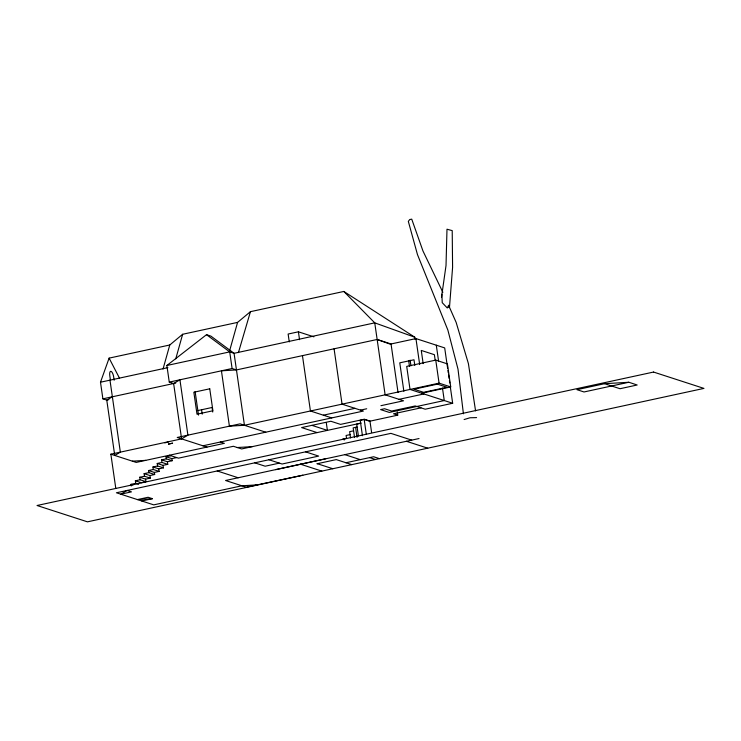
<?xml version="1.0" encoding="UTF-8"?>
<svg xmlns="http://www.w3.org/2000/svg" width="741" height="741" viewBox="0 0 741 741"><rect width="100%" height="100%" fill="white"/><g stroke="black" fill="none" stroke-linecap="round" stroke-linejoin="round"><path stroke-width="1.11" d="M449.463 307.635L452.594 267.316L452.214 230.627L446.99 229.21L446.017 265.528L441.488 297.41M163.029 369.046L169.772 344.991L182.638 334.274L237.574 322.391L250.439 311.674L343.833 291.454L414.83 337.238L415.155 339.452M175.756 358.857L182.638 334.274M229.46 351.345L237.574 322.391M238.417 352.623L250.439 311.674M108.871 399.64L106.76 400.094L102.888 398.834L100.489 382.217L109.112 358.125L169.772 344.991M475.565 410.866L468.405 363.609L456.15 322.409L448.611 305.329L447.295 307.997L442.238 302.68L441.868 294.251M115.772 488.236L110.863 454.187L181.601 438.876L187.908 435.152L179.933 379.8L173.626 383.523L169.263 382.106L166.873 365.489L206.507 334.682L210.87 336.099L234.063 353.309L244.437 425.278L439.07 383.153L450.723 386.932L447.407 363.887L435.754 360.107L406.707 366.397L410.023 389.442L452.668 403.271L450.232 386.32M112.373 396.778L106.76 400.094L114.577 454.316M114.744 455.446L120.348 452.14L109.974 380.17M464.116 419.536L470.044 417.767L476.583 417.609M313.915 336.84L298.41 331.811L288.129 334.034L289.268 341.897M166.873 365.489L229.71 351.892L234.063 353.309L374.751 322.854L414.83 337.238M100.489 382.217L167.892 367.629M169.263 382.106L232.1 368.509L236.462 369.926L377.15 339.471L391.044 343.972L415.942 338.591L444.693 347.909L447.62 368.249M102.888 398.834L175.756 383.06M197.847 410.57L212.074 407.485L212.732 412.033M421.675 393.221L450.723 386.932M323.363 415.182L354.976 408.337M399.019 399.334L423.917 393.943M360.469 410.125L366.702 408.773M380.93 405.688L403.539 400.798L385.125 394.823L374.751 322.854L343.833 291.454M202.923 445.795L363.377 411.06L342.055 404.151L334.071 348.798M166.03 456.752L171.847 458.633L172.144 460.735L166.336 458.846L166.03 456.752L170.773 455.724M161.594 459.874L167.401 461.754L167.772 464.329L161.964 462.449L161.594 459.874L166.336 458.846M171.847 458.633L176.59 457.605M158.759 468.877L159.12 471.396L153.304 469.507L152.942 466.987L158.759 468.877L163.502 467.849L157.583 465.987L157.222 463.468L161.964 462.449M167.401 461.754L172.144 460.735M371.611 432.559L369.991 421.333L364.174 419.443L360.219 420.304L362.451 435.736M421.008 407.846L393.536 413.793L397.741 415.155L397.269 411.922M152.942 466.987L157.685 465.969M157.222 463.468L163.029 465.357L167.772 464.329M361.145 423.074L241.64 448.944L233.396 446.277L178.47 458.16L169.42 455.233M369.824 421.203L397.741 415.155M452.668 403.271L425.204 409.208L415.192 405.966L391.674 411.051L384.57 408.745L380.615 409.606L389.34 412.431L444.267 400.548L442.479 388.117M360.645 423.241L356.69 424.093L358.403 435.94M148.561 470.535L154.378 472.425L154.674 474.518L148.867 472.628L148.561 470.535L153.304 469.507M357.116 427.029L353.161 427.881L354.569 437.598M144.124 473.656L149.932 475.546L150.303 478.112L144.495 476.231L144.124 473.656L148.867 472.628M154.378 472.425L159.12 471.396M353.587 430.817L349.632 431.679L350.539 437.912M139.753 477.26L145.56 479.14L145.931 481.659L140.114 479.77L139.753 477.26L144.495 476.231M149.932 475.546L154.674 474.518M138.641 484.262L135.733 483.317L135.371 480.798L140.114 479.77M350.058 434.615L346.103 435.467L346.529 438.403L342.583 439.256L344.519 439.885M145.56 479.14L150.303 478.112M131.231 486.022L130.99 484.345L135.733 483.317M145.931 481.659L141.188 482.687L135.371 480.798M604.554 383.699L576.943 389.673L584.01 391.97L628.84 382.254L637.167 385.005L620.032 388.719L604.554 383.699L628.757 382.282M279.385 463.134L265.158 466.209L254.737 462.829M419.036 438.542L275.745 469.646M141.781 500.999L152.451 498.684L148.089 497.276L137.418 499.582L152.451 498.684M316.963 463.773L336.266 459.596L351.78 464.626M345.964 462.745L373.621 456.752L379.438 458.642M236.462 369.926L221.429 370.815L229.404 426.177L244.437 425.278M237.277 447.527L252.31 446.638M132.352 461.161L145.708 460.365M256.923 484.901L241.89 485.79L153.739 504.871L116.42 492.774L390.887 433.365L411.718 440.126M370.148 421.129L364.331 419.239L340.545 424.389L330.856 421.249L301.615 427.576L317.12 432.605M406.411 441.275L427.733 448.185M331.755 417.905L310.433 410.996L302.458 355.634M311.887 425.353L327.392 430.382L326.253 422.472M369.676 457.605L375.492 459.494M344.76 454.613L360.265 459.642M265.76 432.198L240.075 423.861L177.238 437.468L206.961 447.101M305.524 451.843L318.649 456.095L282.089 464.014L268.964 459.753M325.771 458.725L225.57 480.501L246.253 487.207L302.828 475.222M317.305 463.709L332.811 468.729M300.494 464.199L321.826 471.109M220.318 442.034L224.356 443.34L136.224 462.412L110.863 454.187M168.679 441.932L164.789 442.877M217.196 470.961L238.194 477.769M130.99 484.345L132.926 484.966M377.15 339.471L390.025 344.093M206.507 334.682L229.71 351.892L232.1 368.509M109.112 358.125L119.57 378.327M442.877 292.343L422.972 250.995L411.737 219.16L409.727 219.531L408.328 221.392L417.47 254.589L447.86 330.06L457.994 369.12L463.421 413.802M447.953 370.509L448.277 372.769M448.601 375.02L449.092 378.41M449.416 380.67L449.741 382.93M436.292 345.186L438.57 361.006M435.754 360.107L439.07 383.153M435.171 360.182L434.383 354.689L421.268 350.437L423.167 363.609M415.942 338.591L419.684 364.572M414.812 365.443L413.997 359.765L399.77 362.84L403.864 391.248M410.134 360.172L410.94 365.822M408.68 360.774L409.495 366.425M391.044 343.972L398.047 392.554M364.174 419.443L366.276 434.041M355.615 427.353L357.06 437.375M298.41 331.811L299.54 339.674M201.561 409.643L202.219 414.154M195.115 391.554L198.505 415.108M173.626 383.523L181.601 438.876M163.029 465.357L163.4 467.877M114.142 380.235L113.679 377.002A5.178 1.797 77.8 0 0 111.011 371.343A5.178 1.797 77.8 0 0 109.798 375.743L110.418 380.059M448.611 305.329L448.833 307.422M127.091 490.459L120.783 494.182L131.453 491.876L127.091 490.459M209.749 388.803L193.846 392.248L197.004 414.21L212.917 410.773L209.749 388.803M437.431 384.144L413.969 389.22L423.565 392.332L447.027 387.256L437.431 384.144M172.56 443.192L168.466 444.072L172.56 443.192M653.553 372.056L37.05 505.501L87.447 521.84L703.95 388.404L653.553 372.056"/></g></svg>
